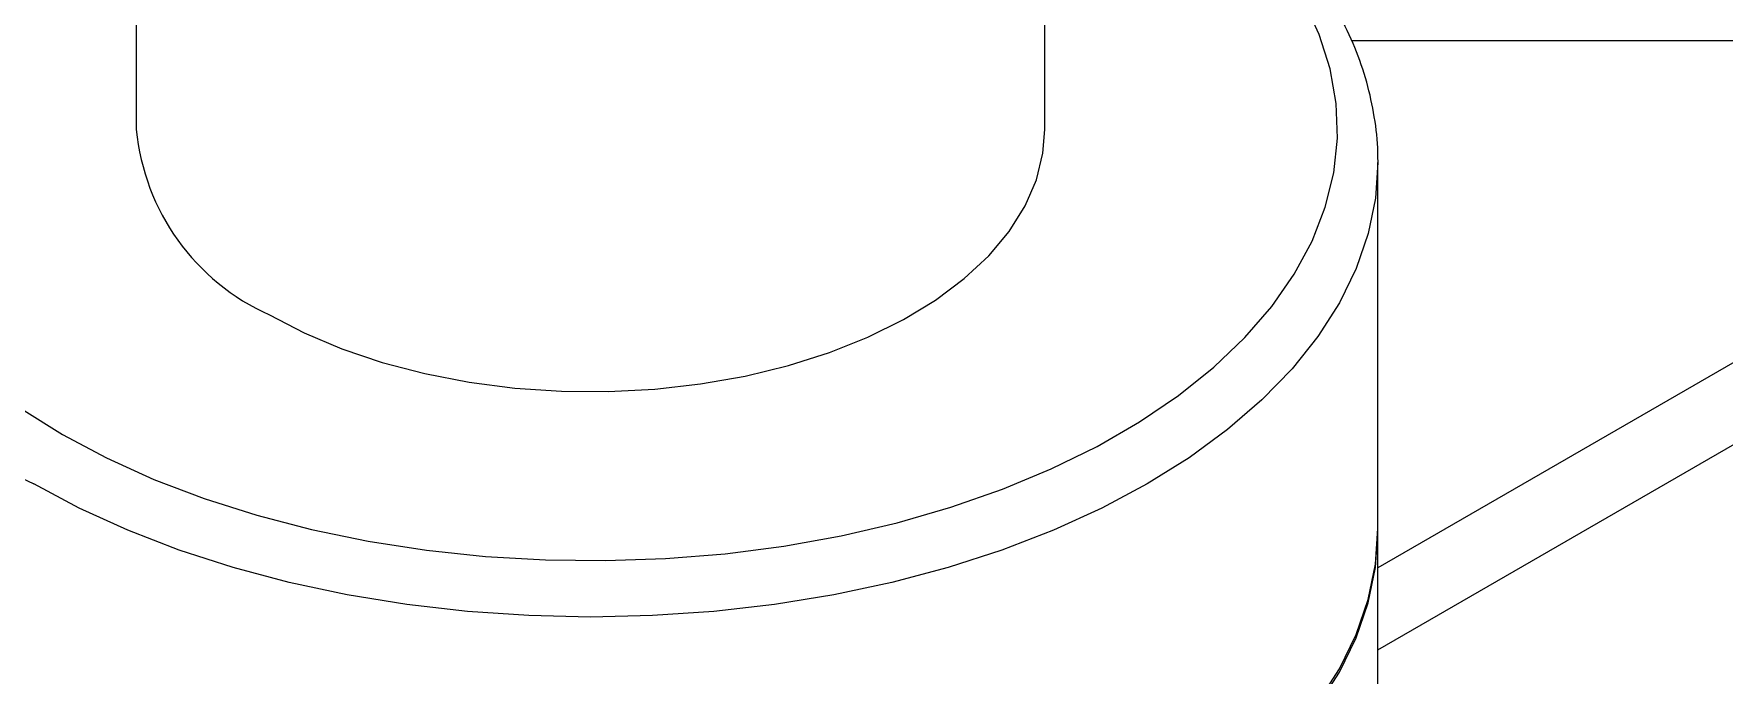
# Model space of a CAD drawing. Extents: x 0 to 10.8, y -11.1 to 0.
# Drawn here: x 4.4711 to 4.8897, y -5.324 to -5.1652 of the extents above; entities that cross this region are included whole.
import ezdxf

# ---------------------------------------------------------------- set-up
doc = ezdxf.new("R2010")
doc.units = 0
doc.header["$LTSCALE"] = 0.5
doc.header["$MEASUREMENT"] = 0
for name, color, linetype in [('Dimension', 10, 'CONTINUOUS'), ('Housing', 150, 'CONTINUOUS'), ('Mounting', 4, 'CONTINUOUS')]:
    doc.layers.add(name, color=color, linetype=linetype)

msp = doc.modelspace()

# ---------------------------------------------------------------- linework, layer by layer
at = {"layer": 'Dimension', "transparency": 16777216}
msp.add_open_spline([(4.295788687800496, -4.453301352101676), (5.645067267058266, -4.366282299263275), (6.244345846315582, -5.578301352101789), (6.843624425573125, -6.790320404940189), (8.192903004830669, -6.703301352101676)], degree=3, dxfattribs=at)
at = {"layer": 'Housing', "transparency": 16777216}
for p, q in [((5.012874261182787, -5.176875292235707), (4.803974867769057, -5.297440572348421)), ((4.803974867768829, -5.317744059787458), (5.012874261182787, -5.197178779676562))]:
    msp.add_line(p, q, dxfattribs=at)
at = {"layer": 'Mounting', "lineweight": 25, "transparency": 16777216}
for p, q in [((4.496474867769166, -5.116442996816886), (4.496474867769166, -5.188892456540714)), ((4.721474867769075, -5.188892456540714), (4.721474867769075, -5.116442996816886)), ((5.046673965323635, -5.166950570928009), (4.797525745323355, -5.166950570928009)), ((4.803971817163756, -5.196428190412576), (4.803974867769057, -5.197057864659598)), ((4.803974867769057, -5.287693894778897), (4.803974867769057, -5.197057864659598)), ((4.803974867768829, -6.185322683211382), (4.803974867769057, -5.288510435590808))]:
    msp.add_line(p, q, dxfattribs=at)
at = {"layer": 'Mounting', "lineweight": 25, "transparency": 16777216, "flags": 128}
for points in [[(4.490662147693911, -5.106789437495479), (4.483533583325652, -5.110395158018207), (4.472998825183822, -5.116476744443275), (4.463345923856423, -5.123027974549473), (4.45463748211273, -5.130006361095695), (4.446929977539185, -5.13736664656733), (4.440273396260636, -5.145061096688721), (4.434710908760735, -5.153039809998234), (4.430278589905583, -5.161251041478351), (4.427005184983955, -5.169641538142002), (4.42491192328248, -5.178156884398675), (4.424012380407021, -5.186741854960303), (4.424312390237901, -5.195340772998406), (4.425810007096288, -5.203897871229856), (4.428495518362524, -5.212357653589038), (4.432351507465, -5.220665255141), (4.437352966835078, -5.228766797901756), (4.443467460089778, -5.236609740257791), (4.450655332393353, -5.244143217718317), (4.458869967636019, -5.251318372791104), (4.468058090756358, -5.258088671842245), (4.478160113249487, -5.264410206884349)], [(4.478160113249487, -5.264410206884349), (4.489110519623864, -5.270241980336948), (4.500838292291292, -5.275546170911355), (4.513267372146402, -5.280288378896273), (4.526317151836338, -5.284437849253209), (4.539902998532625, -5.287967671074682), (4.553936802805765, -5.290854952111545), (4.568327550050299, -5.293080967238438), (4.582981910748003, -5.294631279892997), (4.597804845745941, -5.295495835702866), (4.612700222623289, -5.295669027691702), (4.627571439144731, -5.295149732643154), (4.642322049764743, -5.293941318384725), (4.656856391113024, -5.292051621946769), (4.67108020240903, -5.289492898735659), (4.684901236777932, -5.286281743053394), (4.698229859508501, -5.282438980476684), (4.710979629367557, -5.277989532795516), (4.723067859205457, -5.27296225638554), (4.734416152212589, -5.267389755063277), (4.744950910354419, -5.261308168638209), (4.754603811681818, -5.254756938532012), (4.763312253425511, -5.247778551985789), (4.771019757999056, -5.240418266514155), (4.777676339277605, -5.232723816392763), (4.783238826777506, -5.224745103083251), (4.787671145632657, -5.216533871603133), (4.790944550554286, -5.208143374939482), (4.793037812255761, -5.199628028682753), (4.79393735513122, -5.191043058121181), (4.79363734530034, -5.182444140083078), (4.792139728441953, -5.173887041851629), (4.789454217175717, -5.165427259492446), (4.785598228073241, -5.157119657940541)], [(4.529425354885689, -5.234815412830756), (4.538026337435213, -5.239293859607528), (4.5473793920562, -5.243238038973345), (4.557385374042951, -5.246606141645827), (4.567938217497158, -5.249362464898695), (4.578926059652986, -5.251477791019795), (4.590232426649891, -5.252929697026048), (4.601737468185547, -5.253702792352499), (4.613319227957163, -5.253788881996456), (4.624854936429983, -5.253187053386227), (4.63622231222439, -5.251903686054845), (4.647300858329345, -5.249952384015216), (4.657973139399928, -5.247353831554506), (4.66812602660184, -5.244135573975086), (4.677651896805173, -5.24033172560803), (4.686449773415916, -5.235982608192273), (4.694426396752988, -5.231134323454341), (4.701497212625327, -5.225838264418542), (4.707587268625275, -5.220150570628277), (4.71263200864405, -5.214131533052523), (4.716577957182835, -5.207844954987024), (4.719383286205357, -5.201357475723114), (4.721018258525874, -5.194737864155002), (4.721474867769075, -5.188892456540714)], [(4.803974867769057, -5.197057864659598), (4.803373747847218, -5.205890091673268), (4.801574094185071, -5.214667865070396), (4.798587002246677, -5.223337066959061), (4.794430888446641, -5.23184424882686), (4.789131376608793, -5.240136961068572), (4.782721139985824, -5.248164076355749), (4.77523969981803, -5.255876104853201), (4.76673318167218, -5.26322549934082), (4.757254031061166, -5.270166948357712), (4.746860690100448, -5.276657655562303), (4.735617237193537, -5.282657603586415), (4.723592991966143, -5.2881298007552), (4.7108620878887, -5.293040509153514), (4.697503015218444, -5.297359452630985), (4.683598137080253, -5.301060003465011), (4.669233181672098, -5.304119346529035), (4.654496713721073, -5.306518619955796), (4.639479588452105, -5.308243031426798), (4.624274391436074, -5.30928194937178), (4.60897486776912, -5.309628968516279), (4.593675344102166, -5.30928194937178), (4.578470147086136, -5.308243031426798), (4.563453021817168, -5.306518619955796), (4.548716553866143, -5.304119346529035), (4.534351598457988, -5.301060003465011), (4.520446720319796, -5.297359452630985), (4.507087647649541, -5.293040509153457), (4.494356743572098, -5.2881298007552), (4.482332498344704, -5.282657603586415), (4.471089045437793, -5.276657655562303)], [(4.789131376608793, -5.330772991187928), (4.794430888446641, -5.322480278946159), (4.798587002246677, -5.313973097078417), (4.801574094185071, -5.305303895189752), (4.803373747847218, -5.296526121792624), (4.803974867769057, -5.287693894778897)], [(4.789131376608793, -5.331589531999782), (4.794430888446641, -5.32329681975807), (4.798587002246677, -5.314789637890271), (4.801574094185071, -5.306120436001606), (4.803373747847218, -5.297342662604478), (4.803974867769057, -5.288510435590808), (4.803973585296717, -5.288102165161433)]]:
    msp.add_lwpolyline(points, dxfattribs=at)
at = {"layer": 'Mounting', "lineweight": 25, "transparency": 16777216}
for centre, radius, start, end in [((4.552345824888562, -5.183586853099257), 0.05612230641478581, 185.4246401014907, 245.8955008561301), ((4.511881960220762, -5.187060112690119), 0.09844684649705675, 186.0064664105521, 245.5206742888552)]:
    msp.add_arc(centre, radius, start, end, dxfattribs=at)
for points, knots in [([(4.489852578193222, -5.104346831882538), (4.489199977997032, -5.104627763308201), (4.484620690683187, -5.106599055565084), (4.476739424644848, -5.110767742534676), (4.466322622645293, -5.116856255791333), (4.456741172310103, -5.123467823895623), (4.447979977202067, -5.130509795737339), (4.440117937317837, -5.137963073296135), (4.4332047337939, -5.145781291261017), (4.427292886063015, -5.153916539664522), (4.422420919269825, -5.162312062987951), (4.418632389405957, -5.170905317568554), (4.415899620479422, -5.179632784354226), (4.414394627189949, -5.188427864668199), (4.413788226140241, -5.194370281146746), (4.413981036301038, -5.197346146845916), (4.413984048149132, -5.197392632235847)], [0, 0, 0, 0, 0.01381946163011013, 0.09697098728127015, 0.1802104063188128, 0.2635133153462301, 0.3468180045139733, 0.4300284116659794, 0.513018194211239, 0.5956279614000337, 0.677685116072329, 0.7590418577027213, 0.8396235815678245, 0.9194689567058181, 0.9987420410305483, 1, 1, 1, 1]), ([(4.803931069091959, -5.196365185924151), (4.803942042154176, -5.196125952695638), (4.804086918823486, -5.192967370977613), (4.80335886492162, -5.186886465182852), (4.801676125823406, -5.178206212508314), (4.798827552781631, -5.16964966450206), (4.794971664480272, -5.161253962887599), (4.790080586311888, -5.15305524895922), (4.784181590526714, -5.145095004035682), (4.777296478208882, -5.137419192641289), (4.769463420365355, -5.130073976406209), (4.7607223895061, -5.123110464562217), (4.751150021474587, -5.116552944285331), (4.740723656415412, -5.110507998054459), (4.733066030523332, -5.106466453700307), (4.728721992603596, -5.104603099289477), (4.728304373940773, -5.104423963749696)], [0, 0, 0, 0, 0.006539258844069029, 0.08633743549433925, 0.1661214719273014, 0.2461730052862951, 0.3267515873367117, 0.4080149183377118, 0.4900038006415573, 0.5726562766653868, 0.6558432184330459, 0.7394102858022659, 0.8232118321618017, 0.9071299246372039, 0.9910718374439821, 1, 1, 1, 1])]:
    msp.add_open_spline(points, degree=3, knots=knots, dxfattribs=at)

doc.saveas('drawing.dxf')
